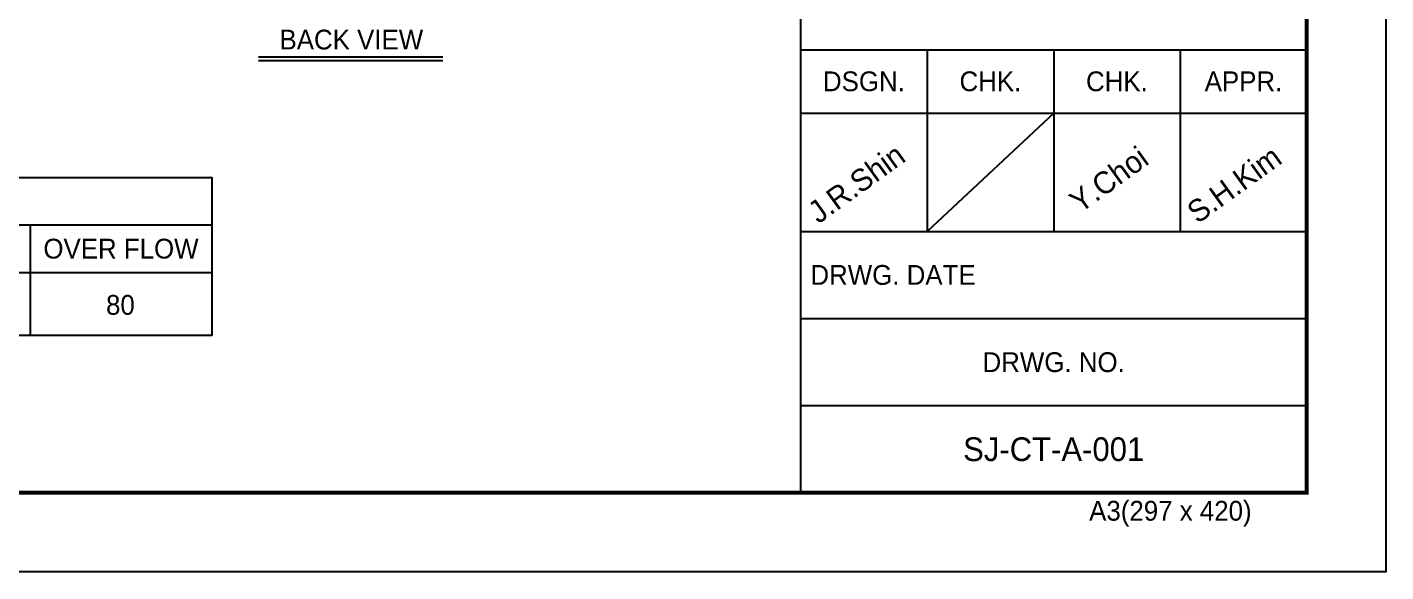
# Model space of a CAD drawing. Header units: millimetres. Extents: x 11380 to 40787, y 6310 to 27105.
# Drawn here: x 28758 to 40787, y 6310 to 11131 of the extents above; entities that cross this region are included whole.
import ezdxf
from ezdxf.enums import TextEntityAlignment as Align

# ---------------------------------------------------------------- set-up
doc = ezdxf.new("R2010")
doc.units = ezdxf.units.MM
for name, color, linetype in [('냉각탑_box', 1, 'Continuous'), ('냉각탑_form', 1, 'Continuous'), ('냉각탑_text', 3, 'Continuous')]:
    doc.layers.add(name, color=color, linetype=linetype)
doc.styles.add('돋움', font='Dotum.ttf')

# ---------------------------------------------------------------- blocks, each defined once
blk = doc.blocks.new('냉각탑form')
at = {"layer": 'Defpoints'}
blk.add_lwpolyline([(0, 297.07), (420.1, 297.07), (420.1, 0), (0, 0)], close=True, dxfattribs=at)
at = {"layer": '냉각탑_form'}
for p, q in [((346.08, 186.55), (346.08, 10)), ((346.08, 66.02), (410.1, 66.02)), ((362.09, 66.02), (362.09, 43.01)), ((378.09, 66.02), (378.09, 43.01)), ((394.1, 66.02), (394.1, 43.01)), ((346.08, 58.01), (410.1, 58.01)), ((378.09, 58.01), (362.09, 43.01)), ((346.08, 43.01), (410.1, 43.01)), ((346.08, 32.01), (410.1, 32.01)), ((346.08, 21.01), (410.1, 21.01))]:
    blk.add_line(p, q, dxfattribs=at)
at = {"layer": '냉각탑_form', "const_width": 0.5}
blk.add_lwpolyline([(10, 287.07), (10, 10), (410.1, 10), (410.1, 287.07)], close=True, dxfattribs=at)
at = {"layer": '냉각탑_form', "style": '돋움'}
for s, p in [('DSGN.', (354.09, 62.02)), ('CHK.', (370.09, 62.02)), ('CHK.', (386.09, 62.02)), ('APPR.', (402.1, 62.02)), ('DRWG. NO.', (378.09, 26.51))]:
    blk.add_text(s, height=2.501, dxfattribs=at).set_placement(p, align=Align.MIDDLE_CENTER)
for s, height, p in [('DRWG. DATE', 2.501, (347.32, 36.29)), ('A3(297 x 420)', 2.5006, (382.58, 6.47))]:
    blk.add_text(s, height=height, dxfattribs=at).set_placement(p)

msp = doc.modelspace()

# ---------------------------------------------------------------- linework, layer by layer
at = {"layer": '냉각탑_box'}
for p, q in [((30806, 10869.2), (32439.3, 10869.2)), ((30806, 10834.2), (32439.3, 10834.2)), ((25003.4, 9380.4), (30393.4, 9380.4)), ((28783.4, 9380.4), (28783.4, 8400.4)), ((15343.4, 8960.4), (30393.4, 8960.4))]:
    msp.add_line(p, q, dxfattribs=at)
msp.add_lwpolyline([(15343.4, 9800.4), (30393.4, 9800.4), (30393.4, 8400.4), (15343.4, 8400.4)], close=True, dxfattribs=at)

# ---------------------------------------------------------------- block references
at = {"layer": '냉각탑_form', "xscale": 70.00000000000001, "yscale": 70.00000000000001, "zscale": 70.00000000000001}
msp.add_blockref('냉각탑form', (11380, 6310), dxfattribs=at)

# ---------------------------------------------------------------- texts
at = {"layer": '냉각탑_text', "style": '돋움'}
for s, height, p in [('BACK VIEW', 175, (31628.2, 11020.9)), ('OVER FLOW', 175, (29588.4, 9170.4)), ('80', 175, (29583.4, 8672.7)), ('SJ-CT-A-001', 210.051, (37846.5, 7395.3))]:
    msp.add_text(s, height=height, dxfattribs=at).set_placement(p, align=Align.MIDDLE_CENTER)
for s, p in [('J.R.Shin', (35764.3, 9384.9)), ('Y.Choi', (38079.6, 9478.3)), ('S.H.Kim', (39120.8, 9384.9))]:
    msp.add_text(s, height=196.05, rotation=35.81856, dxfattribs=at).set_placement(p)

doc.saveas('drawing.dxf')
